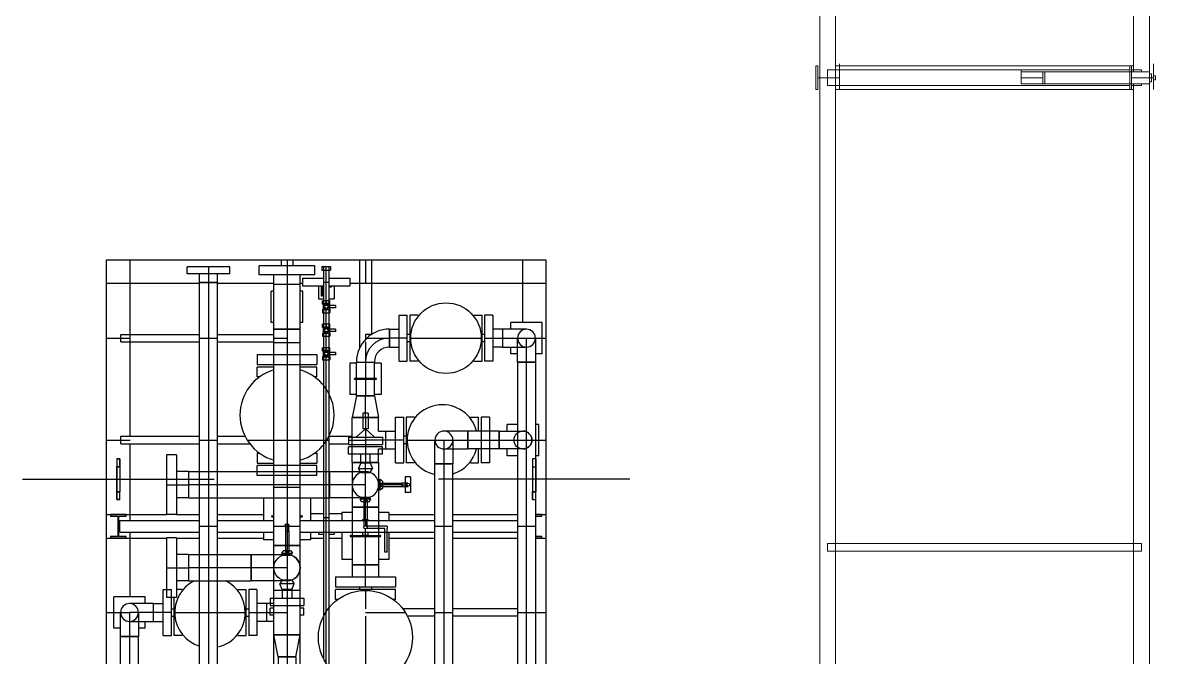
# Model space of a CAD drawing. Header units: inches. Extents: x 295136 to 296247, y 2627183 to 2627409.
# Drawn here: x 295230.97 to 295238.19, y 2627275.9 to 2627279.94 of the extents above; entities that cross this region are included whole.
import ezdxf

# ---------------------------------------------------------------- set-up
doc = ezdxf.new("R2010")
doc.units = ezdxf.units.IN
doc.header["$MEASUREMENT"] = 0
for name, color, linetype in [('EQUIPMENT LAYOUT-EMBED 1_DWG$0$DwgTemplate', 7, 'Continuous'), ('Layer 1', 7, 'Continuous'), ('Layout', 6, 'Continuous')]:
    doc.layers.add(name, color=color, linetype=linetype)

# ---------------------------------------------------------------- blocks, each defined once
blk = doc.blocks.new('A$C55974CAD')
at = {"layer": 'EQUIPMENT LAYOUT-EMBED 1_DWG$0$DwgTemplate', "color": 1, "lineweight": 25}
for p, q in [((46.3, 17.335), (46.3, 16.735)), ((38.4953, 16.8), (47.7, 16.8)), ((45.925, 16.8), (46.075, 16.8)), ((45.925, 16.8), (45.925, 16.4183)), ((45.935, 16.775), (45.926, 16.775)), ((45.926, 16.775), (45.926, 16.675)), ((45.935, 16.728), (45.935, 16.775)), ((46.065, 16.775), (46.065, 16.728)), ((46.074, 16.775), (46.065, 16.775)), ((46.074, 16.675), (46.074, 16.775)), ((46.075, 16.8), (46.075, 16.4183)), ((47.55, 16.8), (47.7, 16.8)), ((47.55, 16.8), (47.55, 16.2071)), ((47.7, 16.8), (47.7, 16.65)), ((47.7, 16.8), (47.7, 14)), ((46.065, 16.728), (45.935, 16.728)), ((45.935, 16.722), (46.065, 16.722)), ((45.935, 16.675), (45.935, 16.722)), ((45.9625, 16.7153), (46.0375, 16.7153)), ((45.9625, 16.7153), (45.9625, 16.2071)), ((46.0375, 16.7153), (46.0375, 16.2071)), ((46.065, 16.722), (46.065, 16.675)), ((46.3, 16.735), (46.3, 16.715)), ((46.3, 16.715), (46.3, 16.4183)), ((46.526, 16.7088), (46.574, 16.7088)), ((46.526, 16.7088), (46.526, 16.2071)), ((46.574, 16.7088), (46.574, 16.2071)), ((47.176, 16.7088), (47.176, 16.2071)), ((47.176, 16.7088), (47.224, 16.7088)), ((47.224, 16.7088), (47.224, 16.2071)), ((45.55, 16.65), (45.9625, 16.65)), ((45.926, 16.675), (45.935, 16.675)), ((46.0375, 16.65), (46.526, 16.65)), ((46.065, 16.675), (46.074, 16.675)), ((46.574, 16.65), (47.7, 16.65)), ((46.3, 16.4183), (46.3, 16.115)), ((45.426, 16.3873), (45.426, 16.3713)), ((45.474, 16.3873), (45.474, 16.3713)), ((45.925, 16.3548), (45.925, 16.2071)), ((46.075, 16.3548), (46.075, 16.2071)), ((45.925, 16.0928), (45.925, 15.8)), ((45.9625, 16.0928), (45.9625, 15.7341)), ((46.0375, 16.0928), (46.0375, 15.7341)), ((46.075, 16.0928), (46.075, 15.8)), ((46.526, 16.0928), (46.526, 15.8875)), ((46.574, 16.0928), (46.574, 15.9178)), ((47.176, 16.0928), (47.176, 15.7341)), ((47.224, 16.0928), (47.224, 15.7341)), ((47.55, 16.0928), (47.55, 15.7341)), ((45.426, 15.9103), (45.426, 15.8943)), ((45.474, 15.9103), (45.474, 15.8943)), ((45.426, 15.78), (45.426, 15.78)), ((45.474, 15.78), (45.474, 15.78)), ((47.5427, 15.6875), (47.5427, 15.6875)), ((47.7, 15.6875), (47.6601, 15.6875)), ((47.7, 15.6875), (47.7, 15.6125)), ((47.5427, 15.6125), (47.5427, 15.6125)), ((47.7, 15.6125), (47.6601, 15.6125)), ((45.9625, 15.5658), (45.9625, 14.7071)), ((46.0375, 15.5658), (46.0375, 14.7071)), ((47.55, 15.5658), (47.55, 15.55)), ((45.925, 15.5), (45.925, 15.4167)), ((45.925, 15.3833), (45.925, 15.3)), ((46.526, 15.3833), (46.526, 15.2579)), ((46.574, 15.3822), (46.574, 15.2341)), ((47.55, 15.25), (47.55, 14)), ((45.6133, 15.1875), (45.5973, 15.1875)), ((46.1218, 15.1875), (46.1218, 15.1875)), ((46.6927, 15.1875), (46.6927, 15.1875)), ((47.7, 15.1875), (47.1362, 15.1875)), ((47.7, 15.1875), (47.7, 15.1125)), ((45.6133, 15.1125), (45.5973, 15.1125)), ((46.1218, 15.1125), (46.1218, 15.1125)), ((46.6927, 15.1125), (46.6927, 15.1125)), ((47.224, 15.15), (47.1914, 15.15)), ((47.7, 15.1125), (47.2228, 15.1125)), ((47.224, 15.1107), (47.224, 15.15)), ((46.526, 15.0199), (46.526, 15.0199)), ((46.574, 15.0199), (46.574, 15.0199)), ((45.925, 15), (45.925, 14.7071)), ((46.075, 15), (46.075, 14.7071)), ((45.426, 14.7071), (45.426, 14.8822)), ((45.474, 14.7071), (45.474, 14.9124)), ((46.526, 14.8896), (46.526, 14.9056)), ((46.574, 14.8896), (46.574, 14.9056)), ((47.176, 14.8673), (47.176, 14.8833)), ((47.224, 14.8673), (47.224, 14.8833)), ((46.3, 14.5928), (46.3, 14.685)), ((45.426, 14.1807), (45.426, 14.5928)), ((45.474, 14.1807), (45.474, 14.5928)), ((45.925, 14.5928), (45.925, 14.1807)), ((45.9625, 14.5928), (45.9625, 14.1807)), ((46.0375, 14.5928), (46.0375, 14.1807)), ((46.075, 14.5928), (46.075, 14.1807)), ((46.3, 14.1807), (46.3, 14.5928)), ((47.176, 14.3903), (47.176, 14.4063)), ((47.224, 14.3903), (47.224, 14.4063)), ((46.3, 14.065), (46.3, 14.1807)), ((47.7, 14.15), (47.3, 14.15)), ((47.7, 14.15), (47.7, 14)), ((45.925, 14.0664), (45.925, 14)), ((45.926, 14.0664), (45.926, 14.025)), ((45.926, 14.025), (45.935, 14.025)), ((45.935, 14.025), (45.935, 14.0664)), ((46.065, 14.0664), (46.065, 14.025)), ((46.065, 14.025), (46.074, 14.025)), ((46.074, 14.025), (46.074, 14.0664)), ((46.075, 14.0664), (46.075, 14)), ((46.3, 13.465), (46.3, 14.065)), ((47.7, 14), (38.4953, 14)), ((46.075, 14), (45.925, 14)), ((47.7, 14), (47.55, 14))]:
    blk.add_line(p, q, dxfattribs=at)
at = {"layer": 'EQUIPMENT LAYOUT-EMBED 1_DWG$0$DwgTemplate', "color": 3, "lineweight": 25}
for p, q in [((45.35, 16.7112), (45.35, 16.754)), ((45.35, 16.754), (45.55, 16.754)), ((45.55, 16.554), (45.55, 16.754)), ((45.35, 16.554), (45.35, 16.5969)), ((45.35, 16.554), (45.3928, 16.554)), ((45.5071, 16.554), (45.55, 16.554)), ((46, 16.2071), (46, 16.0928)), ((45.9126, 15.7341), (45.9126, 15.8)), ((45.9625, 15.8), (45.9126, 15.8)), ((46.1804, 15.8), (46.0375, 15.8)), ((46.0586, 15.7341), (46.0586, 15.744)), ((46.0666, 15.744), (46.0666, 15.7341)), ((47.3, 15.75), (47.5, 15.75)), ((47.3, 15.7341), (47.3, 15.75)), ((47.5, 15.7341), (47.5, 15.75)), ((46, 15.7341), (46, 15.5658)), ((45.9126, 15.5), (45.9126, 15.5658)), ((46.0586, 15.556), (46.0586, 15.5658)), ((46.0666, 15.5658), (46.0666, 15.556)), ((47.3, 15.55), (47.3, 15.5658)), ((47.3, 15.55), (47.5, 15.55)), ((47.5, 15.55), (47.5, 15.5658)), ((47.5315, 15.4167), (47.5315, 15.55)), ((47.5315, 15.55), (47.5815, 15.55)), ((47.5815, 15.55), (47.5815, 15.4167)), ((45.9625, 15.5), (45.9126, 15.5)), ((46.1804, 15.5), (46.0375, 15.5)), ((46.0815, 15.5), (46.0815, 15.4167)), ((45.9495, 15.4495), (45.9495, 15.4167)), ((45.9625, 15.4495), (45.9495, 15.4495)), ((45.9495, 15.3833), (45.9495, 15.3495)), ((46.0565, 15.4167), (46.0565, 15.3833)), ((46.0815, 15.3833), (46.0815, 15.3)), ((47.4495, 15.4495), (47.4495, 15.4167)), ((47.5315, 15.4495), (47.4495, 15.4495)), ((47.4495, 15.3833), (47.4495, 15.3495)), ((47.4685, 15.4255), (47.4685, 15.4315)), ((47.5255, 15.4315), (47.4685, 15.4315)), ((47.5255, 15.4255), (47.4685, 15.4255)), ((47.5255, 15.4255), (47.5255, 15.4315)), ((47.5255, 15.4167), (47.5255, 15.4315)), ((47.5315, 15.4315), (47.5255, 15.4315)), ((47.5255, 15.3685), (47.5255, 15.3833)), ((47.5315, 15.4167), (47.5315, 15.4315)), ((47.5315, 15.25), (47.5315, 15.3833)), ((47.5315, 15.3685), (47.5315, 15.3833)), ((47.5565, 15.4167), (47.5565, 15.3833)), ((47.5815, 15.3833), (47.5815, 15.25)), ((45.9625, 15.3495), (45.9495, 15.3495)), ((47.5315, 15.3495), (47.4495, 15.3495)), ((47.5315, 15.3685), (47.5255, 15.3685)), ((45.7874, 15.2341), (45.7874, 15.3)), ((45.9625, 15.3), (45.7874, 15.3)), ((45.9334, 15.056), (45.9334, 15.244)), ((45.9414, 15.244), (45.9414, 15.056)), ((46.0874, 15.3), (46.0375, 15.3)), ((46.0874, 15.2341), (46.0874, 15.3)), ((47.04, 15.25), (46.84, 15.25)), ((46.84, 15.2071), (46.84, 15.25)), ((47.04, 15.2071), (47.04, 15.25)), ((47.5815, 15.25), (47.5315, 15.25)), ((46.936, 15.083), (46.936, 15.217)), ((46.944, 15.217), (46.944, 15.083)), ((46.84, 15.05), (46.84, 15.0928)), ((47.04, 15.05), (47.04, 15.0928)), ((45.7874, 15), (45.7874, 15.0658)), ((46.0874, 15), (46.0874, 15.0658)), ((47.04, 15.05), (46.84, 15.05)), ((45.9625, 15), (45.7874, 15)), ((46.0874, 15), (46.0375, 15)), ((46, 14.7071), (46, 14.5928)), ((46.45, 14.2459), (46.4928, 14.2459)), ((46.45, 14.1807), (46.45, 14.2459)), ((46.6071, 14.2459), (46.65, 14.2459)), ((46.65, 14.1807), (46.65, 14.2459)), ((47.1, 14.1807), (47.1, 14.2236)), ((47.1, 14.2236), (47.1428, 14.2236)), ((47.2571, 14.2236), (47.3, 14.2236)), ((47.3, 14.0236), (47.3, 14.2236)), ((46, 14.1807), (46, 14.0664)), ((46.45, 14.0459), (46.45, 14.0664)), ((46.45, 14.0459), (46.65, 14.0459)), ((46.65, 14.0459), (46.65, 14.0664)), ((47.1, 14.0236), (47.1, 14.0664)), ((47.1, 14.0236), (47.3, 14.0236))]:
    blk.add_line(p, q, dxfattribs=at)
at = {"layer": 'EQUIPMENT LAYOUT-EMBED 1_DWG$0$DwgTemplate', "color": 9, "lineweight": 25}
for p, q in [((45.45, 16.8), (45.45, 16.654)), ((46.55, 16.8), (46.55, 16.65)), ((47.2, 16.8), (47.2, 16.65)), ((45.45, 16.3713), (45.45, 15.9103)), ((46.55, 16.2071), (46.55, 16.0928)), ((47.2, 16.2071), (47.2, 16.0928)), ((46.55, 15.9042), (46.55, 15.65)), ((47.2, 15.7341), (47.2, 15.65)), ((46.55, 15.65), (46.55, 15.3833)), ((47.7, 15.65), (47.6601, 15.65)), ((46.55, 15.2579), (46.55, 15.15)), ((45.426, 15.15), (44.9843, 15.15)), ((45.45, 15.15), (45.45, 14.8957)), ((45.5973, 15.15), (45.474, 15.15)), ((47.176, 15.15), (47.0476, 15.15)), ((47.2, 15.15), (47.2, 14.9976)), ((47.7, 15.15), (47.55, 15.15)), ((46.55, 14.8896), (46.55, 14.65)), ((47.2, 14.8673), (47.2, 14.4063)), ((45.45, 14.7071), (45.45, 14.5928)), ((45.45, 14.1807), (45.45, 14)), ((46.55, 14.1459), (46.55, 14)), ((47.2, 14.1236), (47.2, 14))]:
    blk.add_line(p, q, dxfattribs=at)
at = {"layer": 'EQUIPMENT LAYOUT-EMBED 1_DWG$0$DwgTemplate', "color": 7, "lineweight": 25}
for p, q in [((42.4546, 16.7112), (45.2976, 16.7112)), ((45.2976, 16.5969), (45.2976, 16.7112)), ((45.2976, 16.7112), (45.45, 16.7112)), ((45.2976, 16.7112), (45.2976, 16.5969)), ((45.2976, 16.654), (42.4546, 16.654)), ((45.2976, 16.654), (45.2976, 16.654)), ((45.2976, 16.654), (45.2976, 16.654)), ((45.45, 16.654), (45.2976, 16.654)), ((45.3928, 16.654), (45.3928, 16.5969)), ((45.45, 16.5969), (45.45, 16.654)), ((45.5071, 16.5016), (45.5071, 16.654)), ((42.4546, 16.5969), (45.2976, 16.5969)), ((45.45, 16.5969), (45.2976, 16.5969)), ((45.3928, 16.5969), (45.3928, 16.5016)), ((45.45, 16.5016), (45.45, 16.5969)), ((45.3928, 16.5016), (45.45, 16.5016)), ((45.3928, 16.5016), (45.3928, 16.4397)), ((45.3928, 16.5016), (45.45, 16.5016)), ((45.45, 16.3873), (45.45, 16.5016)), ((45.45, 16.5016), (45.5071, 16.5016)), ((45.45, 16.5016), (45.45, 16.5016)), ((45.45, 16.5016), (45.45, 16.5016)), ((45.45, 16.5016), (45.5071, 16.5016)), ((45.5071, 16.5016), (45.5071, 16.4397)), ((45.3039, 16.4397), (45.45, 16.4397)), ((45.3039, 16.4397), (45.3039, 16.3873)), ((45.45, 16.4397), (45.596, 16.4397)), ((45.7355, 16.4183), (45.545, 16.4183)), ((45.545, 16.3548), (45.545, 16.4183)), ((45.596, 16.4397), (45.596, 16.4183)), ((45.596, 16.4183), (45.596, 16.3873)), ((45.7355, 16.4183), (45.7355, 16.2786)), ((45.926, 16.4183), (45.7355, 16.4183)), ((45.926, 16.3548), (45.926, 16.4183)), ((46.2645, 16.4183), (46.074, 16.4183)), ((46.074, 16.3548), (46.074, 16.4183)), ((46.2645, 16.4183), (46.2645, 16.2786)), ((46.455, 16.4183), (46.2645, 16.4183)), ((46.455, 16.3548), (46.455, 16.4183)), ((45.3039, 16.3873), (45.45, 16.3873)), ((45.45, 16.3873), (45.545, 16.3873)), ((45.545, 16.3873), (45.596, 16.3873)), ((45.7355, 16.3548), (45.545, 16.3548)), ((45.6514, 16.2786), (45.6514, 16.3548)), ((45.926, 16.3548), (45.7355, 16.3548)), ((45.8196, 16.2786), (45.8196, 16.3548)), ((46.2645, 16.3548), (46.074, 16.3548)), ((46.1804, 16.2786), (46.1804, 16.3548)), ((46.455, 16.3548), (46.2645, 16.3548)), ((46.3486, 16.2786), (46.3486, 16.3548)), ((45.8196, 16.2786), (45.6514, 16.2786)), ((45.6514, 16.2786), (45.6514, 16.2071)), ((45.7355, 16.2786), (45.6514, 16.2786)), ((45.7355, 16.2071), (45.7355, 16.2786)), ((45.8196, 16.2786), (45.7355, 16.2786)), ((45.8196, 16.2786), (45.8196, 16.2071)), ((46.3486, 16.2786), (46.1804, 16.2786)), ((46.1804, 16.2786), (46.1804, 16.2071)), ((46.2645, 16.2786), (46.1804, 16.2786)), ((46.2645, 16.2071), (46.2645, 16.2786)), ((46.3486, 16.2786), (46.2645, 16.2786)), ((46.3486, 16.2786), (46.3486, 16.2071)), ((47.6096, 16.15), (47.6096, 16.2865)), ((47.6096, 16.2865), (47.6556, 16.2865)), ((47.6556, 16.15), (47.6556, 16.2865)), ((44.9046, 16.2071), (47.554, 16.2071)), ((45.6514, 16.2071), (45.6514, 16.0928)), ((45.7355, 16.0928), (45.7355, 16.2071)), ((45.8196, 16.2071), (45.8196, 16.0928)), ((46.1804, 16.2071), (46.1804, 16.0928)), ((46.2645, 16.0928), (46.2645, 16.2071)), ((46.3486, 16.2071), (46.3486, 16.0928)), ((47.554, 16.15), (47.554, 16.2071)), ((47.554, 16.2071), (47.6096, 16.2071)), ((47.554, 16.2071), (47.554, 16.0928)), ((47.554, 16.15), (44.9046, 16.15)), ((47.6556, 16.15), (47.554, 16.15)), ((47.554, 16.0928), (47.554, 16.15)), ((47.6096, 16.0134), (47.6096, 16.15)), ((47.6556, 16.0134), (47.6556, 16.15)), ((44.9046, 16.0928), (47.554, 16.0928)), ((45.6514, 16.0928), (45.6514, 15.8786)), ((45.7355, 15.8786), (45.7355, 16.0928)), ((45.8196, 16.0928), (45.8196, 15.8786)), ((46.1804, 16.0928), (46.1804, 15.7341)), ((46.2645, 15.7341), (46.2645, 16.0928)), ((46.3486, 16.0928), (46.3486, 15.7341)), ((47.554, 16.0928), (47.6096, 16.0928)), ((47.6096, 16.0134), (47.6556, 16.0134)), ((45.45, 15.8943), (45.3039, 15.8943)), ((45.3039, 15.8419), (45.3039, 15.8943)), ((45.45, 15.8943), (45.45, 15.78)), ((45.596, 15.8943), (45.45, 15.8943)), ((45.596, 15.8419), (45.596, 15.8943)), ((45.45, 15.8419), (45.3039, 15.8419)), ((45.3928, 15.78), (45.3928, 15.8419)), ((45.596, 15.8419), (45.45, 15.8419)), ((45.5071, 15.78), (45.5071, 15.8419)), ((45.8196, 15.8786), (45.6514, 15.8786)), ((45.6514, 15.8786), (45.8196, 15.8786)), ((45.6514, 15.7341), (45.6514, 15.8786)), ((45.7355, 15.8786), (45.7355, 15.8786)), ((45.7355, 15.8786), (45.7355, 15.8786)), ((45.7355, 15.7341), (45.7355, 15.8786)), ((45.8196, 15.8786), (45.8196, 15.7341)), ((46.3232, 15.65), (46.3232, 15.8405)), ((46.3232, 15.8405), (46.3486, 15.8405)), ((46.3486, 15.8405), (46.3867, 15.8405)), ((46.3867, 15.7341), (46.3867, 15.8405)), ((47.0317, 15.8405), (47.0317, 15.7341)), ((47.0952, 15.8405), (47.0317, 15.8405)), ((47.0952, 15.8405), (47.0952, 15.7341)), ((47.6045, 15.65), (47.6045, 15.8278)), ((47.6045, 15.8278), (47.6601, 15.8278)), ((47.6601, 15.65), (47.6601, 15.8278)), ((45.45, 15.78), (45.3928, 15.78)), ((45.5071, 15.78), (45.3928, 15.78)), ((45.3928, 15.7341), (45.3928, 15.78)), ((45.5071, 15.78), (45.45, 15.78)), ((45.45, 15.78), (45.45, 15.78)), ((45.45, 15.78), (45.45, 15.7579)), ((45.45, 15.7579), (45.45, 15.65)), ((45.4944, 15.7579), (45.4944, 15.7341)), ((45.5404, 15.7579), (45.4944, 15.7579)), ((45.5071, 15.7579), (45.5071, 15.78)), ((45.5071, 15.7341), (45.5071, 15.7579)), ((45.5404, 15.7579), (45.5404, 15.7341)), ((44.5927, 15.7341), (47.2572, 15.7341)), ((45.1675, 15.7071), (44.9524, 15.7071)), ((45.1675, 15.7071), (45.3072, 15.7341)), ((45.1675, 15.65), (45.1675, 15.7071)), ((45.1675, 15.7071), (45.1675, 15.5928)), ((45.3072, 15.5658), (45.3072, 15.7341)), ((45.3073, 15.7341), (45.3073, 15.5658)), ((45.4944, 15.7341), (45.4944, 15.65)), ((45.5404, 15.7341), (45.5404, 15.65)), ((45.596, 15.6801), (45.5404, 15.6801)), ((45.5927, 15.7341), (45.5927, 15.5658)), ((45.5928, 15.7341), (45.5928, 15.65)), ((45.596, 15.6801), (45.6326, 15.6952)), ((45.596, 15.65), (45.596, 15.6801)), ((45.596, 15.6801), (45.596, 15.65)), ((45.6326, 15.65), (45.6326, 15.6952)), ((45.6569, 15.6801), (45.6326, 15.6952)), ((45.6514, 15.65), (45.6514, 15.7341)), ((45.6569, 15.65), (45.6569, 15.6801)), ((45.7355, 15.65), (45.7355, 15.7341)), ((45.8164, 15.673), (45.8279, 15.6845)), ((45.8164, 15.673), (45.8164, 15.65)), ((45.8196, 15.7341), (45.8196, 15.65)), ((45.8279, 15.6845), (45.8279, 15.65)), ((45.845, 15.673), (45.8279, 15.6845)), ((45.845, 15.673), (45.845, 15.65)), ((45.8782, 15.7341), (45.8782, 15.65)), ((45.8782, 15.5658), (45.8782, 15.7341)), ((46.1804, 15.7341), (46.1804, 15.5658)), ((46.247, 15.5658), (46.247, 15.7341)), ((46.247, 15.65), (46.247, 15.7341)), ((46.2645, 15.5658), (46.2645, 15.7341)), ((46.3486, 15.7341), (46.3486, 15.5658)), ((46.3867, 15.65), (46.3867, 15.7341)), ((47.0317, 15.7341), (47.0317, 15.65)), ((47.0952, 15.7341), (47.0952, 15.65)), ((47.1714, 15.7341), (47.1714, 15.65)), ((47.1714, 15.7341), (47.1714, 15.65)), ((47.2572, 15.7341), (47.2572, 15.5658)), ((47.2572, 15.5658), (47.2572, 15.7341)), ((47.2572, 15.7341), (47.5427, 15.7341)), ((47.5427, 15.5658), (47.5427, 15.7341)), ((47.5427, 15.65), (47.5427, 15.7341)), ((47.5427, 15.7341), (47.6045, 15.7341)), ((47.2572, 15.65), (44.5927, 15.65)), ((45.1675, 15.5928), (45.1675, 15.65)), ((45.4944, 15.65), (45.4944, 15.5658)), ((45.5404, 15.65), (45.5404, 15.5658)), ((45.596, 15.6198), (45.5404, 15.6198)), ((45.5928, 15.65), (45.5928, 15.5658)), ((45.596, 15.6198), (45.596, 15.65)), ((45.596, 15.65), (45.596, 15.6198)), ((45.596, 15.6198), (45.6326, 15.6047)), ((45.6326, 15.6047), (45.6326, 15.65)), ((45.6569, 15.6198), (45.6326, 15.6047)), ((45.6569, 15.6198), (45.6569, 15.65)), ((45.8164, 15.65), (45.8164, 15.627)), ((45.8164, 15.627), (45.8279, 15.6155)), ((45.8279, 15.65), (45.8279, 15.6155)), ((45.845, 15.627), (45.8279, 15.6155)), ((45.8341, 15.6393), (45.8341, 15.6606)), ((45.9681, 15.6606), (45.8341, 15.6606)), ((45.9681, 15.6393), (45.8341, 15.6393)), ((45.845, 15.65), (45.845, 15.627)), ((45.8782, 15.65), (45.8782, 15.5658)), ((45.9681, 15.6393), (45.9681, 15.6606)), ((45.9681, 15.6606), (45.9681, 15.65)), ((46.0062, 15.6606), (45.9681, 15.6606)), ((45.9681, 15.65), (45.9681, 15.6393)), ((45.9681, 15.6393), (46.0062, 15.6393)), ((46.247, 15.5658), (46.247, 15.65)), ((46.3232, 15.4595), (46.3232, 15.65)), ((46.3867, 15.5658), (46.3867, 15.65)), ((47.0317, 15.65), (47.0317, 15.5658)), ((47.0952, 15.65), (47.0952, 15.5658)), ((47.1714, 15.65), (47.1714, 15.5658)), ((47.1714, 15.65), (47.1714, 15.5658)), ((47.5427, 15.65), (47.2572, 15.65)), ((47.2572, 15.65), (47.2573, 15.65)), ((47.2573, 15.65), (47.2573, 15.65)), ((47.5427, 15.65), (47.5427, 15.65)), ((47.6601, 15.65), (47.5427, 15.65)), ((47.5427, 15.5658), (47.5427, 15.65)), ((47.6045, 15.4722), (47.6045, 15.65)), ((47.6601, 15.4722), (47.6601, 15.65)), ((44.5927, 15.5658), (47.2572, 15.5658)), ((45.1675, 15.5928), (44.9524, 15.5928)), ((45.1675, 15.5928), (45.3072, 15.5658)), ((45.4944, 15.5658), (45.4944, 15.542)), ((45.5404, 15.542), (45.4944, 15.542)), ((45.5404, 15.5658), (45.5404, 15.542)), ((46.1804, 15.5658), (46.1804, 15.3786)), ((46.2645, 15.3786), (46.2645, 15.5658)), ((46.3486, 15.5658), (46.3486, 15.3786)), ((46.3867, 15.4595), (46.3867, 15.5658)), ((47.0317, 15.5658), (47.0317, 15.4595)), ((47.0952, 15.5658), (47.0952, 15.4595)), ((47.2572, 15.5658), (47.5427, 15.5658)), ((47.5427, 15.5658), (47.6045, 15.5658)), ((46.3232, 15.4595), (46.3486, 15.4595)), ((46.3486, 15.4595), (46.3867, 15.4595)), ((47.0952, 15.4595), (47.0317, 15.4595)), ((47.6045, 15.4722), (47.6601, 15.4722)), ((45.4794, 15.3833), (45.1022, 15.3833)), ((45.125, 15.4), (45.4566, 15.4)), ((45.4282, 15.4167), (45.1534, 15.4167)), ((45.9625, 15.4167), (45.4282, 15.4167)), ((45.4566, 15.4), (45.9625, 15.4)), ((45.9625, 15.3833), (45.4794, 15.3833)), ((46.0375, 15.4167), (45.9625, 15.4167)), ((45.9625, 15.4), (46.0375, 15.4)), ((46.0375, 15.3833), (45.9625, 15.3833)), ((46.1804, 15.4167), (46.0375, 15.4167)), ((46.0375, 15.4), (46.1804, 15.4)), ((46.1804, 15.3833), (46.0375, 15.3833)), ((46.3486, 15.4167), (46.1804, 15.4167)), ((46.1804, 15.4), (46.3486, 15.4)), ((46.3486, 15.3833), (46.1804, 15.3833)), ((46.3486, 15.3786), (46.1804, 15.3786)), ((46.1804, 15.3786), (46.3486, 15.3786)), ((46.1804, 15.15), (46.1804, 15.3786)), ((46.2645, 15.3786), (46.2645, 15.3786)), ((46.2645, 15.3786), (46.2645, 15.3786)), ((46.2645, 15.15), (46.2645, 15.3786)), ((46.5206, 15.4167), (46.3486, 15.4167)), ((46.3486, 15.4), (46.5434, 15.4)), ((46.5718, 15.3833), (46.3486, 15.3833)), ((46.3486, 15.3786), (46.3486, 15.15)), ((46.8978, 15.4167), (46.5206, 15.4167)), ((46.5434, 15.4), (46.875, 15.4)), ((46.8466, 15.3833), (46.5718, 15.3833)), ((47.0619, 15.3833), (46.8466, 15.3833)), ((46.875, 15.4), (47.0619, 15.4)), ((47.0619, 15.4167), (46.8978, 15.4167)), ((47.0619, 15.423), (47.0619, 15.4)), ((47.0825, 15.423), (47.0619, 15.423)), ((47.0794, 15.4167), (47.0619, 15.4167)), ((47.0619, 15.4), (47.0794, 15.4)), ((47.0619, 15.4), (47.0619, 15.377)), ((47.0619, 15.4), (47.0794, 15.4)), ((47.0794, 15.3833), (47.0619, 15.3833)), ((47.0794, 15.3833), (47.0794, 15.4167)), ((47.0794, 15.4), (47.0825, 15.4)), ((47.0825, 15.423), (47.0825, 15.4)), ((47.1175, 15.4198), (47.0825, 15.4198)), ((47.0825, 15.4), (47.0893, 15.4)), ((47.0825, 15.4), (47.0825, 15.377)), ((47.0925, 15.3802), (47.0825, 15.3802)), ((47.0893, 15.4), (47.0925, 15.4)), ((47.0925, 15.341), (47.0925, 15.3924)), ((47.1075, 15.3802), (47.0925, 15.3802)), ((47.1075, 15.4), (47.1107, 15.4)), ((47.1075, 15.341), (47.1075, 15.3924)), ((47.1175, 15.3802), (47.1075, 15.3802)), ((47.1107, 15.4), (47.1175, 15.4)), ((47.1175, 15.4), (47.1175, 15.423)), ((47.1175, 15.423), (47.1381, 15.423)), ((47.1175, 15.4198), (47.1175, 15.4)), ((47.1175, 15.4), (47.1175, 15.4)), ((47.1206, 15.4), (47.1175, 15.4)), ((47.1175, 15.4), (47.1175, 15.3802)), ((47.1175, 15.377), (47.1175, 15.4)), ((47.1206, 15.3833), (47.1206, 15.4167)), ((47.1381, 15.4167), (47.1206, 15.4167)), ((47.1381, 15.4), (47.1206, 15.4)), ((47.1206, 15.4), (47.1381, 15.4)), ((47.1381, 15.3833), (47.1206, 15.3833)), ((47.1381, 15.4), (47.1381, 15.423)), ((47.2119, 15.4167), (47.1381, 15.4167)), ((47.1381, 15.377), (47.1381, 15.4)), ((47.1381, 15.4), (47.2119, 15.4)), ((47.2119, 15.3833), (47.1381, 15.3833)), ((47.2119, 15.423), (47.2119, 15.4)), ((47.2325, 15.423), (47.2119, 15.423)), ((47.2294, 15.4167), (47.2119, 15.4167)), ((47.2119, 15.4), (47.2294, 15.4)), ((47.2119, 15.4), (47.2119, 15.377)), ((47.2119, 15.4), (47.2294, 15.4)), ((47.2294, 15.3833), (47.2119, 15.3833)), ((47.2294, 15.3833), (47.2294, 15.4167)), ((47.2294, 15.4), (47.2325, 15.4)), ((47.2325, 15.423), (47.2325, 15.4)), ((47.2675, 15.4198), (47.2325, 15.4198)), ((47.2325, 15.4), (47.2393, 15.4)), ((47.2325, 15.4), (47.2325, 15.377)), ((47.2425, 15.3802), (47.2325, 15.3802)), ((47.2393, 15.4), (47.2425, 15.4)), ((47.2425, 15.341), (47.2425, 15.3924)), ((47.2575, 15.3802), (47.2425, 15.3802)), ((47.2575, 15.4), (47.2607, 15.4)), ((47.2575, 15.341), (47.2575, 15.3924)), ((47.2675, 15.3802), (47.2575, 15.3802)), ((47.2607, 15.4), (47.2675, 15.4)), ((47.2675, 15.4), (47.2675, 15.423)), ((47.2675, 15.423), (47.2881, 15.423)), ((47.2675, 15.4198), (47.2675, 15.4)), ((47.2675, 15.4), (47.2675, 15.4)), ((47.2706, 15.4), (47.2675, 15.4)), ((47.2675, 15.4), (47.2675, 15.3802)), ((47.2675, 15.377), (47.2675, 15.4)), ((47.2706, 15.3833), (47.2706, 15.4167)), ((47.2881, 15.4167), (47.2706, 15.4167)), ((47.2881, 15.4), (47.2706, 15.4)), ((47.2706, 15.4), (47.2881, 15.4)), ((47.2881, 15.3833), (47.2706, 15.3833)), ((47.2881, 15.4), (47.2881, 15.423)), ((47.3619, 15.4167), (47.2881, 15.4167)), ((47.2881, 15.377), (47.2881, 15.4)), ((47.2881, 15.4), (47.3619, 15.4)), ((47.3619, 15.3833), (47.2881, 15.3833)), ((47.3619, 15.423), (47.3619, 15.4)), ((47.3825, 15.423), (47.3619, 15.423)), ((47.3794, 15.4167), (47.3619, 15.4167)), ((47.3619, 15.4), (47.3794, 15.4)), ((47.3619, 15.4), (47.3619, 15.377)), ((47.3619, 15.4), (47.3794, 15.4)), ((47.3794, 15.3833), (47.3619, 15.3833)), ((47.3794, 15.3833), (47.3794, 15.4167)), ((47.3794, 15.4), (47.3825, 15.4)), ((47.3825, 15.423), (47.3825, 15.4)), ((47.4175, 15.4198), (47.3825, 15.4198)), ((47.3825, 15.4), (47.3893, 15.4)), ((47.3825, 15.4), (47.3825, 15.377)), ((47.3925, 15.3802), (47.3825, 15.3802)), ((47.3893, 15.4), (47.3925, 15.4)), ((47.3925, 15.341), (47.3925, 15.3924)), ((47.4075, 15.3802), (47.3925, 15.3802)), ((47.4075, 15.4), (47.4107, 15.4)), ((47.4075, 15.341), (47.4075, 15.3924)), ((47.4175, 15.3802), (47.4075, 15.3802)), ((47.4107, 15.4), (47.4175, 15.4)), ((47.4175, 15.4), (47.4175, 15.423)), ((47.4175, 15.423), (47.4381, 15.423)), ((47.4175, 15.4198), (47.4175, 15.4)), ((47.4206, 15.4), (47.4175, 15.4)), ((47.4175, 15.4), (47.4175, 15.4)), ((47.4175, 15.4), (47.4175, 15.3802)), ((47.4175, 15.377), (47.4175, 15.4)), ((47.4206, 15.3833), (47.4206, 15.4167)), ((47.4381, 15.4167), (47.4206, 15.4167)), ((47.4381, 15.4), (47.4206, 15.4)), ((47.4206, 15.4), (47.4381, 15.4)), ((47.4381, 15.3833), (47.4206, 15.3833)), ((47.4381, 15.4), (47.4381, 15.423)), ((47.6325, 15.4167), (47.4381, 15.4167)), ((47.4381, 15.377), (47.4381, 15.4)), ((47.4381, 15.4), (47.6325, 15.4)), ((47.6325, 15.3833), (47.4381, 15.3833)), ((47.6325, 15.4278), (47.6325, 15.4)), ((47.6563, 15.4278), (47.6325, 15.4278)), ((47.65, 15.4167), (47.6325, 15.4167)), ((47.6325, 15.4), (47.65, 15.4)), ((47.6325, 15.4), (47.65, 15.4)), ((47.6325, 15.4), (47.6325, 15.3722)), ((47.65, 15.3833), (47.6325, 15.3833)), ((47.65, 15.4), (47.6563, 15.4)), ((47.6563, 15.4278), (47.6563, 15.4)), ((47.6563, 15.4), (47.6563, 15.3722)), ((45.6133, 15.3405), (45.6133, 15.15)), ((45.6768, 15.3405), (45.6133, 15.3405)), ((45.6768, 15.3405), (45.6768, 15.15)), ((47.0825, 15.377), (47.0619, 15.377)), ((47.1075, 15.341), (47.0925, 15.341)), ((47.1175, 15.377), (47.1381, 15.377)), ((47.2325, 15.377), (47.2119, 15.377)), ((47.2575, 15.341), (47.2425, 15.341)), ((47.2675, 15.377), (47.2881, 15.377)), ((47.3825, 15.377), (47.3619, 15.377)), ((47.4075, 15.341), (47.3925, 15.341)), ((47.4175, 15.377), (47.4381, 15.377)), ((47.6563, 15.3722), (47.6325, 15.3722)), ((45.753, 15.2341), (45.6768, 15.2341)), ((45.753, 15.2341), (45.753, 15.15)), ((45.753, 15.0658), (45.753, 15.2341)), ((45.9334, 15.2341), (45.753, 15.2341)), ((45.9414, 15.2341), (45.9334, 15.2341)), ((45.9625, 15.2341), (45.9414, 15.2341)), ((46.0375, 15.2341), (45.9625, 15.2341)), ((46.1218, 15.2341), (46.0375, 15.2341)), ((46.1218, 15.2341), (46.1218, 15.1606)), ((46.1804, 15.2341), (46.1218, 15.2341)), ((46.1218, 15.1606), (46.1218, 15.2341)), ((46.3486, 15.2341), (46.1804, 15.2341)), ((46.4072, 15.2341), (46.3486, 15.2341)), ((46.4072, 15.2341), (46.4072, 15.1801)), ((46.4072, 15.1801), (46.4072, 15.2341)), ((46.4072, 15.2341), (46.4596, 15.2341)), ((46.4596, 15.15), (46.4596, 15.2579)), ((46.4596, 15.2579), (46.5056, 15.2579)), ((46.4596, 15.2341), (46.5056, 15.2341)), ((46.5056, 15.15), (46.5056, 15.2579)), ((46.5056, 15.2341), (46.5216, 15.2341)), ((46.5216, 15.2341), (46.5676, 15.2341)), ((46.5676, 15.2341), (46.6927, 15.2341)), ((46.6927, 15.2341), (46.6927, 15.1666)), ((46.8324, 15.2071), (46.6927, 15.2341)), ((46.6927, 15.1666), (46.6927, 15.2341)), ((46.155, 15.173), (46.1721, 15.1845)), ((46.155, 15.127), (46.155, 15.173)), ((46.1721, 15.1155), (46.1721, 15.1845)), ((46.1804, 15.1762), (46.1721, 15.1845)), ((46.1836, 15.173), (46.1804, 15.1762)), ((46.1836, 15.127), (46.1836, 15.173)), ((46.343, 15.1801), (46.3486, 15.1836)), ((46.343, 15.1801), (46.343, 15.1198)), ((46.3486, 15.1836), (46.3674, 15.1952)), ((46.3674, 15.1952), (46.3674, 15.1047)), ((46.404, 15.1801), (46.3674, 15.1952)), ((46.404, 15.1801), (46.404, 15.1198)), ((46.404, 15.15), (46.404, 15.1801)), ((46.404, 15.1801), (46.4596, 15.1801)), ((46.4072, 15.1801), (46.4072, 15.15)), ((46.4072, 15.1198), (46.4072, 15.1801)), ((46.6927, 15.1666), (46.6927, 15.1333)), ((46.6927, 15.1333), (46.6927, 15.1666)), ((46.8324, 15.0928), (46.8324, 15.2071)), ((46.8324, 15.2071), (46.8324, 15.0928)), ((46.8324, 15.2071), (46.936, 15.2071)), ((46.936, 15.2071), (46.944, 15.2071)), ((46.944, 15.2071), (47.0476, 15.2071)), ((47.0476, 15.2071), (47.0476, 15.0928)), ((47.0476, 15.2071), (47.0476, 15.0928)), ((45.6133, 15.15), (45.753, 15.15)), ((45.6133, 15.15), (45.6133, 14.9595)), ((45.6768, 15.15), (45.6768, 14.9595)), ((45.753, 15.15), (45.753, 15.0658)), ((45.753, 15.15), (45.9334, 15.15)), ((45.9334, 15.15), (45.9414, 15.15)), ((45.9414, 15.15), (45.9438, 15.15)), ((45.9438, 15.15), (45.9863, 15.15)), ((45.9863, 15.027), (45.9863, 15.1424)), ((46.0319, 15.1606), (45.9938, 15.1606)), ((45.9938, 15.1393), (46.0319, 15.1393)), ((46.0319, 15.15), (46.0013, 15.15)), ((46.0013, 15.012), (46.0013, 15.1424)), ((46.0319, 15.15), (46.0319, 15.1606)), ((46.0438, 15.1606), (46.0319, 15.1606)), ((46.0319, 15.15), (46.0319, 15.1606)), ((46.0319, 15.15), (46.0438, 15.15)), ((46.0319, 15.1393), (46.0319, 15.15)), ((46.0319, 15.15), (46.0319, 15.15)), ((46.0319, 15.15), (46.0319, 15.15)), ((46.0319, 15.1393), (46.0319, 15.15)), ((46.0438, 15.1393), (46.0319, 15.1393)), ((46.155, 15.1606), (46.0438, 15.1606)), ((46.0438, 15.15), (46.155, 15.15)), ((46.155, 15.1393), (46.0438, 15.1393)), ((46.1218, 15.1606), (46.1218, 15.15)), ((46.1218, 15.1393), (46.1218, 15.1606)), ((46.1218, 15.15), (46.1218, 15.1393)), ((46.1218, 15.1393), (46.1218, 15.0658)), ((46.1218, 15.0658), (46.1218, 15.1393)), ((46.1659, 15.1606), (46.155, 15.1606)), ((46.155, 15.15), (46.1659, 15.15)), ((46.155, 15.15), (46.1659, 15.15)), ((46.1659, 15.1393), (46.155, 15.1393)), ((46.155, 15.127), (46.1721, 15.1155)), ((46.1659, 15.15), (46.1659, 15.1606)), ((46.1659, 15.1393), (46.1659, 15.15)), ((46.1659, 15.15), (46.1708, 15.15)), ((46.1708, 15.15), (46.404, 15.15)), ((46.1708, 15.15), (46.1708, 15.15)), ((46.1836, 15.127), (46.1721, 15.1155)), ((46.343, 15.1198), (46.3674, 15.1047)), ((46.404, 15.1198), (46.3674, 15.1047)), ((46.404, 15.15), (46.404, 15.15)), ((46.404, 15.15), (46.404, 15.15)), ((46.5056, 15.15), (46.404, 15.15)), ((46.404, 15.1198), (46.404, 15.15)), ((46.404, 15.1198), (46.4596, 15.1198)), ((46.4072, 15.15), (46.4072, 15.1198)), ((46.4072, 15.1198), (46.4072, 15.0658)), ((46.4072, 15.0658), (46.4072, 15.1198)), ((46.4596, 15.042), (46.4596, 15.15)), ((46.5056, 15.042), (46.5056, 15.15)), ((46.5216, 15.15), (46.5056, 15.15)), ((46.6927, 15.15), (46.5216, 15.15)), ((46.55, 15.042), (46.55, 15.15)), ((46.6927, 15.15), (46.7216, 15.15)), ((46.6927, 15.15), (46.6927, 15.15)), ((46.6927, 15.1333), (46.6927, 15.0658)), ((46.6927, 15.0658), (46.6927, 15.1333)), ((46.8324, 15.0928), (46.6927, 15.0658)), ((46.7216, 15.15), (46.8324, 15.15)), ((46.936, 15.15), (46.8324, 15.15)), ((46.8324, 15.0928), (46.936, 15.0928)), ((46.944, 15.15), (46.936, 15.15)), ((46.936, 15.0928), (46.944, 15.0928)), ((47.0476, 15.15), (46.944, 15.15)), ((46.944, 15.0928), (47.0476, 15.0928)), ((47.0476, 15.15), (47.0476, 15.15)), ((47.0476, 15.15), (47.0476, 15.15)), ((45.753, 15.0658), (45.6768, 15.0658)), ((45.9334, 15.0658), (45.753, 15.0658)), ((45.8338, 15.012), (45.8338, 15.027)), ((45.8338, 15.027), (45.9625, 15.027)), ((45.9414, 15.0658), (45.9334, 15.0658)), ((45.9625, 15.0658), (45.9414, 15.0658)), ((46.0375, 15.0658), (45.9625, 15.0658)), ((45.9625, 15.027), (45.9863, 15.027)), ((46.1218, 15.0658), (46.0375, 15.0658)), ((46.2383, 15.0658), (46.1218, 15.0658)), ((46.2415, 15.069), (46.23, 15.0576)), ((46.299, 15.0576), (46.23, 15.0576)), ((46.2415, 15.0404), (46.23, 15.0576)), ((46.2907, 15.0658), (46.2383, 15.0658)), ((46.2875, 15.069), (46.2415, 15.069)), ((46.2875, 15.0404), (46.2415, 15.0404)), ((46.2752, 15.0514), (46.2538, 15.0514)), ((46.2538, 15.0514), (46.2538, 15.0404)), ((46.2538, 15.0404), (46.2538, 14.9174)), ((46.2645, 15.0563), (46.2645, 15.0563)), ((46.2645, 15.0514), (46.2645, 15.0563)), ((46.2645, 15.0404), (46.2645, 15.0514)), ((46.2645, 15.0404), (46.2645, 15.0514)), ((46.2645, 14.9174), (46.2645, 15.0404)), ((46.2752, 15.0514), (46.2752, 15.0404)), ((46.2752, 15.0404), (46.2752, 14.9174)), ((46.2875, 15.069), (46.299, 15.0576)), ((46.2875, 15.0404), (46.299, 15.0576)), ((46.4072, 15.0658), (46.2907, 15.0658)), ((46.4072, 15.0658), (46.4596, 15.0658)), ((46.4596, 15.0658), (46.4928, 15.0658)), ((46.4596, 15.042), (46.5056, 15.042)), ((46.4928, 15.0658), (46.4928, 15.042)), ((46.4928, 15.042), (46.4928, 15.0199)), ((46.4928, 15.0199), (46.55, 15.0199)), ((46.4928, 15.0199), (46.4928, 14.958)), ((46.4928, 15.0199), (46.6071, 15.0199)), ((46.55, 15.0199), (46.55, 15.042)), ((46.55, 14.9056), (46.55, 15.0199)), ((46.55, 15.0199), (46.6071, 15.0199)), ((46.55, 15.0199), (46.55, 15.0199)), ((46.6071, 15.0658), (46.6927, 15.0658)), ((46.6071, 15.0658), (46.6071, 15.0199)), ((46.6071, 15.0199), (46.6071, 14.958)), ((45.6768, 14.9595), (45.6133, 14.9595)), ((45.8338, 15.012), (45.9625, 15.012)), ((45.9625, 15.012), (45.9863, 15.012)), ((46.0013, 15.012), (45.9863, 15.012)), ((46.4039, 14.958), (46.55, 14.958)), ((46.4039, 14.958), (46.4039, 14.9056)), ((46.55, 14.958), (46.696, 14.958)), ((46.696, 14.958), (46.696, 14.9056)), ((47.2571, 14.9976), (47.1428, 14.9976)), ((47.1428, 14.9976), (47.2, 14.9976)), ((47.1428, 14.9976), (47.1428, 14.9357)), ((47.2, 14.9976), (47.2, 14.9976)), ((47.2, 14.9976), (47.2, 14.9976)), ((47.2, 14.8833), (47.2, 14.9976)), ((47.2, 14.9976), (47.2571, 14.9976)), ((47.2571, 14.9976), (47.2571, 14.9357)), ((46.2752, 14.9174), (46.2538, 14.9174)), ((46.2645, 14.9174), (46.2538, 14.9174)), ((46.2538, 14.9174), (46.2538, 14.8959)), ((46.2538, 14.8959), (46.2538, 14.8793)), ((46.2645, 14.9174), (46.2645, 14.9174)), ((46.2645, 14.9174), (46.2645, 14.9174)), ((46.2645, 14.9174), (46.2645, 14.8959)), ((46.2752, 14.9174), (46.2645, 14.9174)), ((46.2645, 14.8959), (46.2645, 14.8793)), ((46.2752, 14.8959), (46.2752, 14.9174)), ((46.2752, 14.8793), (46.2752, 14.8959)), ((46.4039, 14.9056), (46.55, 14.9056)), ((46.55, 14.9056), (46.696, 14.9056)), ((47.0539, 14.9357), (47.2, 14.9357)), ((47.0539, 14.9357), (47.0539, 14.8833)), ((47.0539, 14.8833), (47.2, 14.8833)), ((47.2, 14.9357), (47.346, 14.9357)), ((47.2, 14.8833), (47.346, 14.8833)), ((47.346, 14.9357), (47.346, 14.8833)), ((43.7546, 14.7071), (46.3976, 14.7071)), ((46.3976, 14.7071), (46.3976, 14.5928)), ((46.3976, 14.5928), (46.3976, 14.7071)), ((46.3976, 14.7071), (46.55, 14.7071)), ((46.3976, 14.65), (43.7546, 14.65)), ((43.7546, 14.5928), (46.3976, 14.5928)), ((46.3976, 14.65), (46.3976, 14.65)), ((46.3976, 14.65), (46.3976, 14.65)), ((46.55, 14.65), (46.3976, 14.65)), ((46.55, 14.5928), (46.3976, 14.5928)), ((46.4928, 14.65), (46.4928, 14.5928)), ((46.4928, 14.5928), (46.4928, 14.4976)), ((46.55, 14.65), (46.55, 14.5928)), ((46.55, 14.5928), (46.55, 14.4976)), ((46.6071, 14.4976), (46.6071, 14.65)), ((46.55, 14.4976), (46.4928, 14.4976)), ((46.4928, 14.4976), (46.6071, 14.4976)), ((46.4928, 14.2983), (46.4928, 14.4976)), ((46.55, 14.4976), (46.55, 14.4976)), ((46.55, 14.4976), (46.55, 14.4976)), ((46.6071, 14.4976), (46.55, 14.4976)), ((46.55, 14.4976), (46.55, 14.2983)), ((46.6071, 14.2983), (46.6071, 14.4976)), ((46.4928, 14.4126), (46.4039, 14.4126)), ((46.4039, 14.3602), (46.4039, 14.4126)), ((46.55, 14.4126), (46.4928, 14.4126)), ((46.6071, 14.4126), (46.55, 14.4126)), ((46.696, 14.4126), (46.6071, 14.4126)), ((46.696, 14.3602), (46.696, 14.4126)), ((47.2, 14.3903), (47.0539, 14.3903)), ((47.0539, 14.3379), (47.0539, 14.3903)), ((47.2, 14.3903), (47.2, 14.276)), ((47.346, 14.3903), (47.2, 14.3903)), ((47.346, 14.3379), (47.346, 14.3903)), ((46.4928, 14.3602), (46.4039, 14.3602)), ((46.55, 14.3602), (46.4928, 14.3602)), ((46.6071, 14.2983), (46.4928, 14.2983)), ((46.4928, 14.1807), (46.4928, 14.2983)), ((46.4928, 14.2983), (46.6071, 14.2983)), ((46.6071, 14.3602), (46.55, 14.3602)), ((46.55, 14.2983), (46.55, 14.2983)), ((46.55, 14.2983), (46.55, 14.2983)), ((46.55, 14.2983), (46.55, 14.1807)), ((46.696, 14.3602), (46.6071, 14.3602)), ((46.6071, 14.2983), (46.6071, 14.1807)), ((47.2, 14.3379), (47.0539, 14.3379)), ((47.1428, 14.276), (47.1428, 14.3379)), ((47.346, 14.3379), (47.2, 14.3379)), ((47.2571, 14.276), (47.2571, 14.3379)), ((47.2, 14.276), (47.1428, 14.276)), ((47.1428, 14.276), (47.1428, 14.1807)), ((47.2, 14.276), (47.1428, 14.276)), ((47.2, 14.276), (47.2, 14.276)), ((47.2, 14.276), (47.2, 14.276)), ((47.2, 14.276), (47.2, 14.1807)), ((47.2571, 14.276), (47.2, 14.276)), ((47.2571, 14.276), (47.2, 14.276)), ((47.2571, 14.1236), (47.2571, 14.276)), ((47.0476, 14.1807), (44.4046, 14.1807)), ((46.4928, 14.1459), (46.4928, 14.1807)), ((46.55, 14.1807), (46.55, 14.1459)), ((46.6071, 14.1807), (46.6071, 14.1459)), ((47.0476, 14.1236), (47.0476, 14.1807)), ((47.0476, 14.1807), (47.0476, 14.0664)), ((47.0476, 14.1807), (47.2, 14.1807)), ((47.1428, 14.1807), (47.1428, 14.1236)), ((47.2, 14.1807), (47.2, 14.1236)), ((44.4046, 14.1236), (47.0476, 14.1236)), ((46.22, 14.085), (46.17, 14.085)), ((46.17, 14.085), (46.22, 14.085)), ((46.17, 14.085), (46.17, 14.0664)), ((46.17, 14.085), (46.17, 14.0664)), ((46.22, 14.0664), (46.22, 14.085)), ((46.22, 14.0664), (46.22, 14.085)), ((46.38, 14.085), (46.22, 14.085)), ((46.38, 14.085), (46.22, 14.085)), ((46.22, 14.085), (46.22, 14.0664)), ((46.43, 14.085), (46.38, 14.085)), ((46.43, 14.085), (46.38, 14.085)), ((46.38, 14.085), (46.38, 14.0664)), ((46.38, 14.085), (46.38, 14.0664)), ((46.38, 14.085), (46.38, 14.0664)), ((46.43, 14.0664), (46.43, 14.085)), ((46.43, 14.0664), (46.43, 14.085)), ((47.0476, 14.0664), (47.0476, 14.1236)), ((47.0476, 14.1236), (47.0476, 14.1236)), ((47.0476, 14.1236), (47.0476, 14.1236)), ((47.0476, 14.1236), (47.2, 14.1236)), ((47.0476, 14.0664), (44.4046, 14.0664)), ((47.2, 14.0664), (47.0476, 14.0664))]:
    blk.add_line(p, q, dxfattribs=at)
at = {"layer": 'EQUIPMENT LAYOUT-EMBED 1_DWG$0$DwgTemplate', "color": 5, "lineweight": 25}
for p, q in [((46.22, 16.735), (46.17, 16.735)), ((46.17, 16.735), (46.22, 16.735)), ((46.17, 16.735), (46.17, 16.715)), ((46.17, 16.715), (46.17, 16.735)), ((46.17, 16.715), (46.22, 16.715)), ((46.17, 16.715), (46.22, 16.715)), ((46.22, 16.715), (46.22, 16.735)), ((46.22, 16.735), (46.22, 16.715)), ((46.22, 16.735), (46.38, 16.735)), ((46.38, 16.735), (46.22, 16.735)), ((46.22, 16.715), (46.22, 16.735)), ((46.38, 16.715), (46.22, 16.715)), ((46.38, 16.715), (46.22, 16.715)), ((46.43, 16.735), (46.38, 16.735)), ((46.43, 16.735), (46.38, 16.735)), ((46.38, 16.735), (46.38, 16.715)), ((46.38, 16.715), (46.38, 16.735)), ((46.38, 16.715), (46.38, 16.735)), ((46.38, 16.715), (46.43, 16.715)), ((46.43, 16.715), (46.38, 16.715)), ((46.43, 16.715), (46.43, 16.735)), ((46.43, 16.735), (46.43, 16.715)), ((45.45, 16.3713), (45.3039, 16.3713)), ((45.3039, 16.3189), (45.3039, 16.3713)), ((45.3125, 16.3189), (45.3039, 16.3189)), ((45.545, 16.3713), (45.45, 16.3713)), ((45.596, 16.3189), (45.5875, 16.3189)), ((45.596, 16.3189), (45.596, 16.3548)), ((45.3039, 15.9627), (45.3125, 15.9627)), ((45.3039, 15.9627), (45.3039, 15.9103)), ((45.5875, 15.9627), (45.596, 15.9627)), ((45.596, 15.9627), (45.596, 15.9103)), ((45.3039, 15.9103), (45.45, 15.9103)), ((45.45, 15.9103), (45.596, 15.9103)), ((46.4027, 15.8405), (46.4027, 15.7341)), ((46.4662, 15.8405), (46.4027, 15.8405)), ((46.4662, 15.8405), (46.4662, 15.8259)), ((46.9522, 15.8259), (46.9522, 15.8405)), ((46.9522, 15.8405), (47.0157, 15.8405)), ((47.0157, 15.7341), (47.0157, 15.8405)), ((45.4324, 15.7341), (45.4324, 15.7579)), ((45.4324, 15.7579), (45.4784, 15.7579)), ((45.4784, 15.7341), (45.4784, 15.7579)), ((45.4324, 15.542), (45.4324, 15.5658)), ((45.4324, 15.542), (45.4784, 15.542)), ((45.4784, 15.542), (45.4784, 15.5658)), ((46.4027, 15.5658), (46.4027, 15.4595)), ((47.0157, 15.4595), (47.0157, 15.5658)), ((46.4662, 15.4595), (46.4027, 15.4595)), ((46.4662, 15.4741), (46.4662, 15.4595)), ((46.9522, 15.4595), (46.9522, 15.4741)), ((46.9522, 15.4595), (47.0157, 15.4595)), ((45.5338, 15.3259), (45.5338, 15.3405)), ((45.5338, 15.3405), (45.5973, 15.3405)), ((45.5973, 15.15), (45.5973, 15.3405)), ((46.5216, 15.2579), (46.5216, 15.15)), ((46.5676, 15.2579), (46.5216, 15.2579)), ((46.5676, 15.2579), (46.5676, 15.15)), ((45.9438, 15.1666), (45.9625, 15.1666)), ((45.9438, 15.1666), (45.9438, 15.1333)), ((46.0375, 15.1666), (46.0438, 15.1666)), ((46.0438, 15.1666), (46.0438, 15.1333)), ((46.6216, 15.15), (46.5676, 15.2082)), ((46.7216, 15.1666), (46.6216, 15.1666)), ((46.6216, 15.1333), (46.6216, 15.1666)), ((46.7216, 15.1333), (46.7216, 15.1666)), ((45.5973, 14.9595), (45.5973, 15.15)), ((45.9438, 15.1333), (45.9625, 15.1333)), ((46.0375, 15.1333), (46.0438, 15.1333)), ((46.5216, 15.15), (46.5216, 15.042)), ((46.5676, 15.15), (46.5676, 15.042)), ((46.6216, 15.15), (46.5676, 15.0917)), ((46.7216, 15.1333), (46.6216, 15.1333)), ((46.5676, 15.042), (46.5216, 15.042)), ((45.5338, 14.9595), (45.5338, 14.9741)), ((45.5338, 14.9595), (45.5973, 14.9595)), ((46.2645, 14.8959), (46.2145, 14.8959)), ((46.2145, 14.8626), (46.2145, 14.8959)), ((46.3145, 14.8959), (46.2645, 14.8959)), ((46.3145, 14.8626), (46.3145, 14.8959)), ((46.55, 14.8896), (46.4039, 14.8896)), ((46.4039, 14.8372), (46.4039, 14.8896)), ((46.696, 14.8896), (46.55, 14.8896)), ((46.696, 14.8372), (46.696, 14.8896)), ((46.2645, 14.8626), (46.2145, 14.8626)), ((46.3145, 14.8626), (46.2645, 14.8626)), ((46.4125, 14.8372), (46.4039, 14.8372)), ((46.696, 14.8372), (46.6875, 14.8372)), ((47.2, 14.8673), (47.0539, 14.8673)), ((47.0539, 14.8149), (47.0539, 14.8673)), ((47.0625, 14.8149), (47.0539, 14.8149)), ((47.346, 14.8673), (47.2, 14.8673)), ((47.346, 14.8149), (47.3375, 14.8149)), ((47.346, 14.8149), (47.346, 14.8673)), ((46.4039, 14.481), (46.4125, 14.481)), ((46.4039, 14.481), (46.4039, 14.4286)), ((46.6875, 14.481), (46.696, 14.481)), ((46.696, 14.481), (46.696, 14.4286)), ((47.0539, 14.4587), (47.0625, 14.4587)), ((47.0539, 14.4587), (47.0539, 14.4063)), ((47.3375, 14.4587), (47.346, 14.4587)), ((47.346, 14.4587), (47.346, 14.4063)), ((46.4039, 14.4286), (46.4928, 14.4286)), ((46.6071, 14.4286), (46.696, 14.4286)), ((47.0539, 14.4063), (47.2, 14.4063)), ((47.2, 14.4063), (47.346, 14.4063)), ((46.17, 14.0664), (46.17, 14.065)), ((46.17, 14.0664), (46.17, 14.065)), ((46.17, 14.065), (46.22, 14.065)), ((46.17, 14.065), (46.22, 14.065)), ((46.22, 14.065), (46.22, 14.0664)), ((46.22, 14.065), (46.22, 14.0664)), ((46.22, 14.0664), (46.22, 14.065)), ((46.22, 14.065), (46.38, 14.065)), ((46.38, 14.065), (46.22, 14.065)), ((46.38, 14.0664), (46.38, 14.065)), ((46.38, 14.0664), (46.38, 14.065)), ((46.38, 14.0664), (46.38, 14.065)), ((46.38, 14.065), (46.43, 14.065)), ((46.43, 14.065), (46.38, 14.065)), ((46.43, 14.065), (46.43, 14.0664)), ((46.43, 14.065), (46.43, 14.0664))]:
    blk.add_line(p, q, dxfattribs=at)
at = {"layer": 'EQUIPMENT LAYOUT-EMBED 1_DWG$0$DwgTemplate', "color": 7, "lineweight": 25}
for centre, radius in [((45.7355, 15.65), 0.0841), ((46.0062, 15.65), 0.0107), ((47.1, 15.4), 0.0107), ((47.25, 15.4), 0.0107), ((47.4, 15.4), 0.0107), ((45.9938, 15.15), 0.0107), ((46.2645, 14.8793), 0.0107), ((46.55, 14.1459), 0.0571)]:
    blk.add_circle(centre, radius, dxfattribs=at)
at = {"layer": 'EQUIPMENT LAYOUT-EMBED 1_DWG$0$DwgTemplate', "color": 5, "lineweight": 25}
for centre, radius in [((45.2908, 15.15), 0.3), ((47.2, 14.6368), 0.225)]:
    blk.add_circle(centre, radius, dxfattribs=at)
at = {"layer": 'EQUIPMENT LAYOUT-EMBED 1_DWG$0$DwgTemplate', "color": 7, "lineweight": 25}
for centre, radius, start, end in [((45.45, 16.654), 0.0571, 90, 270), ((45.45, 16.654), 0.0571, 270, 90), ((45.45, 16.654), 0.0571, 0, 90), ((45.45, 16.654), 0.0572, 270, 0), ((45.7355, 15.65), 0.0841, 180, 0), ((47.1, 15.4), 0.0166, 90, 243.20482), ((47.1, 15.4), 0.0166, 243.20482, 296.79518), ((47.1, 15.4), 0.0166, 296.79518, 90), ((47.25, 15.4), 0.0166, 90, 243.20482), ((47.25, 15.4), 0.0166, 243.20482, 296.79518), ((47.25, 15.4), 0.0166, 296.79518, 90), ((47.4, 15.4), 0.0166, 90, 243.20482), ((47.4, 15.4), 0.0166, 243.20482, 296.79518), ((47.4, 15.4), 0.0166, 296.79518, 90), ((46.2645, 15.15), 0.0841, 0, 180), ((47.0476, 14.9976), 0.2095, 0, 90), ((46.2645, 15.15), 0.0841, 180, 0), ((46.2645, 15.15), 0.0841, 180, 270), ((46.2645, 15.15), 0.0841, 270, 0), ((47.0476, 14.9976), 0.1524, 0, 90), ((47.0476, 14.9976), 0.0953, 0, 90), ((46.55, 14.65), 0.0571, 90, 270), ((46.55, 14.65), 0.0571, 270, 90), ((46.55, 14.65), 0.0571, 270, 90), ((47.2, 14.1236), 0.0571, 90, 270), ((47.2, 14.1236), 0.0571, 270, 90), ((47.2, 14.1236), 0.0571, 270, 90), ((46.55, 14.1459), 0.0572, 180, 0)]:
    blk.add_arc(centre, radius, start, end, dxfattribs=at)
at = {"layer": 'EQUIPMENT LAYOUT-EMBED 1_DWG$0$DwgTemplate', "color": 5, "lineweight": 25}
for centre, radius, start, end in [((45.45, 16.1408), 0.225, 26.50099, 162.86192), ((45.45, 16.1408), 0.225, 192.31724, 270), ((45.45, 16.1408), 0.225, 270, 333.49901), ((46.7092, 15.65), 0.3, 16.28756, 163.71244), ((46.7092, 15.65), 0.3, 196.28756, 343.71244), ((46.55, 14.6591), 0.225, 284.71434, 167.68276), ((46.55, 14.6591), 0.225, 197.13808, 255.28566)]:
    blk.add_arc(centre, radius, start, end, dxfattribs=at)
at = {"layer": 'EQUIPMENT LAYOUT-EMBED 1_DWG$0$DwgTemplate', "color": 3, "lineweight": 25}
for centre, start, end in [((46.0626, 15.744), 0, 180), ((46.0626, 15.556), 180, 0), ((45.9374, 15.244), 0, 180), ((46.94, 15.217), 0, 180), ((45.9374, 15.056), 180, 0), ((46.94, 15.083), 180, 0)]:
    blk.add_arc(centre, 0.004, start, end, dxfattribs=at)

msp = doc.modelspace()

# ---------------------------------------------------------------- linework, layer by layer
at = {"layer": 'Layer 1', "color": 0, "lineweight": 5}
for points in [[(295236.149, 2627231.5747), (295236.0483, 2627231.5747), (295236.0483, 2627291.6727)], [(295236.149, 2627231.5747), (295236.149, 2627291.5972)], [(295238.0491, 2627285.5572), (295238.0491, 2627279.6305)], [(295238.1497, 2627285.5572), (295238.1497, 2627279.6305)], [(295236.0358, 2627279.6682), (295236.0232, 2627279.6682)], [(295236.0232, 2627279.6682), (295236.0232, 2627279.5172), (295236.0358, 2627279.5172)], [(295236.0358, 2627279.6682), (295236.0358, 2627279.5927), (295236.1742, 2627279.5927)], [(295236.0986, 2627279.6431), (295236.0986, 2627279.5424), (295238.0239, 2627279.5424)], [(295236.0986, 2627279.6431), (295238.0239, 2627279.6431)], [(295236.149, 2627279.6682), (295238.0239, 2627279.6682)], [(295236.1742, 2627279.6682), (295236.1742, 2627279.6808)], [(295236.1742, 2627279.5172), (295236.1742, 2627279.6682), (295236.1742, 2627279.5927), (295236.1742, 2627279.5172)], [(295237.3318, 2627279.6305), (295237.3318, 2627279.6431)], [(295238.0365, 2627279.6682), (295238.0239, 2627279.6682)], [(295238.0239, 2627279.6682), (295238.0239, 2627279.5172)], [(295238.0365, 2627279.6682), (295238.0365, 2627279.5927), (295238.1749, 2627279.5927)], [(295238.0365, 2627279.6682), (295238.0491, 2627279.6682)], [(295238.0365, 2627279.6431), (295238.0994, 2627279.6431)], [(295238.0994, 2627279.6431), (295238.0994, 2627279.6305)], [(295238.1749, 2627279.6682), (295238.1749, 2627279.6808)], [(295238.1749, 2627279.6682), (295238.1749, 2627279.5927)], [(295238.1749, 2627279.5172), (295238.1749, 2627279.6682)], [(295236.1742, 2627279.5927), (295236.0358, 2627279.5927)], [(295236.0358, 2627279.5172), (295236.0358, 2627279.5927)], [(295238.1497, 2627279.6305), (295237.3318, 2627279.6305)], [(295237.3318, 2627279.5549), (295238.1497, 2627279.5549), (295238.1497, 2627279.6305)], [(295237.3318, 2627279.5549), (295237.3318, 2627279.6305)], [(295237.3318, 2627279.5927), (295237.3318, 2627279.6305), (295237.3318, 2627279.5549)], [(295237.3318, 2627279.5549), (295237.3318, 2627279.5927), (295237.4702, 2627279.5927)], [(295237.4702, 2627279.5927), (295237.3318, 2627279.5927)], [(295237.3318, 2627279.5549), (295237.3318, 2627279.5675)], [(295237.4702, 2627279.5927), (295237.4702, 2627279.6305), (295237.4828, 2627279.6305)], [(295237.4828, 2627279.5549), (295237.4702, 2627279.5549), (295237.4702, 2627279.5927)], [(295237.4828, 2627279.5549), (295237.4828, 2627279.6305)], [(295238.0365, 2627279.5927), (295238.1749, 2627279.5927)], [(295238.0365, 2627279.5172), (295238.0365, 2627279.5927)], [(295238.1497, 2627279.6179), (295238.1623, 2627279.6179), (295238.1623, 2627279.5927), (295238.1623, 2627279.5675)], [(295238.1497, 2627279.5675), (295238.1623, 2627279.5675)], [(295238.1749, 2627279.6053), (295238.1749, 2627279.5801), (295238.1875, 2627279.5801), (295238.1875, 2627279.6053), (295238.1749, 2627279.6053)], [(295238.1749, 2627279.5801), (295238.1875, 2627279.5801), (295238.1875, 2627279.5927), (295238.1875, 2627279.6053), (295238.1749, 2627279.6053), (295238.1749, 2627279.5801)], [(295238.1749, 2627279.6053), (295238.1749, 2627279.5801), (295238.1875, 2627279.5801), (295238.1875, 2627279.6053), (295238.1749, 2627279.6053)], [(295238.1749, 2627279.5927), (295238.1749, 2627279.5172)], [(295236.149, 2627279.5172), (295238.0239, 2627279.5172)], [(295236.1742, 2627279.5172), (295236.1742, 2627279.5298)], [(295238.0239, 2627279.5172), (295238.0365, 2627279.5172)], [(295238.0365, 2627279.5424), (295238.0994, 2627279.5424)], [(295238.0365, 2627279.5172), (295238.0491, 2627279.5172)], [(295238.0491, 2627279.5549), (295238.0491, 2627273.6282)], [(295238.0994, 2627279.5549), (295238.0994, 2627279.5424)], [(295238.1497, 2627279.5549), (295238.1497, 2627273.6282)], [(295238.1749, 2627279.5172), (295238.1749, 2627279.5298)], [(295236.0986, 2627276.623), (295238.0994, 2627276.623), (295238.0994, 2627276.5727)], [(295236.0986, 2627276.5727), (295236.0986, 2627276.623)], [(295236.0986, 2627276.5727), (295238.0994, 2627276.5727)]]:
    msp.add_lwpolyline(points, dxfattribs=at)

# ---------------------------------------------------------------- block references
at = {"layer": 'Layout', "rotation": 90}
msp.add_blockref('A$C55974CAD', (295248.3027, 2627230.7321), dxfattribs=at)

doc.saveas('drawing.dxf')
